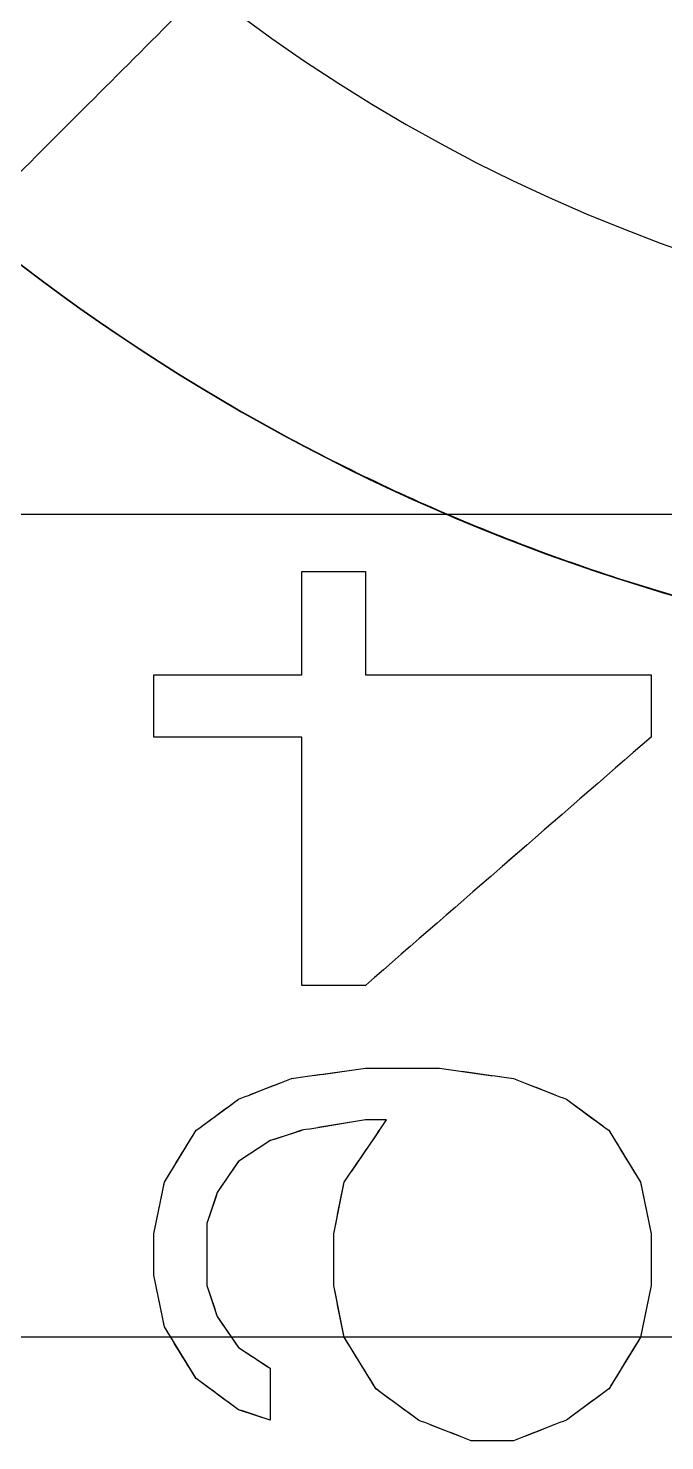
# Model space of a CAD drawing. Header units: centimetres. Extents: x -2.5 to 2.5, y -13.5 to 2.5.
# Drawn here: x 0.6371 to 0.8291, y -0.0312 to 0.3953 of the extents above; entities that cross this region are included whole.
import ezdxf

# ---------------------------------------------------------------- set-up
doc = ezdxf.new("R2010")
doc.units = ezdxf.units.CM
doc.layers.add('Default', color=7, linetype='Continuous', true_color=0x000000)

msp = doc.modelspace()

# ---------------------------------------------------------------- linework, layer by layer
at = {"layer": 'Default'}
for p, q in [((-1.93409, 0.2486, 3.25025), (1.93409, 0.2486, 3.25025)), ((0.71968, 0.2, 2.30316), (0.71968, 0.23125, 2.30316)), ((0.72459, 0.23125, 2.29932), (0.73402, 0.23125, 2.29932)), ((0.72926, 0.23125, 2.30061), (0.72926, 0.23125, 2.29806)), ((0.73883, 0.23125, 2.29798), (0.73883, 0.2, 2.29798)), ((0.71968, 0.21562, 2.30448), (0.71968, 0.21562, 2.30193)), ((0.73883, 0.21562, 2.2993), (0.73883, 0.21562, 2.29674)), ((0.675, 0.18125, 2.31659), (0.675, 0.2, 2.31659)), ((0.69275, 0.2, 2.31017), (0.70265, 0.2, 2.31017)), ((0.69734, 0.2, 2.31155), (0.69734, 0.2, 2.30899)), ((0.77882, 0.2, 2.28666), (0.78756, 0.2, 2.28666)), ((0.78191, 0.2, 2.28831), (0.78191, 0.2, 2.28576)), ((0.825, 0.2, 2.27476), (0.825, 0.18125, 2.27476)), ((0.675, 0.19062, 2.31788), (0.675, 0.19062, 2.31533)), ((0.825, 0.19062, 2.27606), (0.825, 0.19062, 2.2735)), ((0.70266, 0.18125, 2.31149), (0.69275, 0.18125, 2.31149)), ((0.69734, 0.18125, 2.31287), (0.69734, 0.18125, 2.31031)), ((0.71968, 0.12316, 2.30773), (0.71968, 0.17022, 2.30773)), ((0.78758, 0.14868, 2.28999), (0.78005, 0.14212, 2.28999)), ((0.71968, 0.14375, 2.30927), (0.71968, 0.14375, 2.30671)), ((0.78191, 0.14375, 2.29192), (0.78191, 0.14375, 2.28936)), ((0.73404, 0.10625, 2.30714), (0.72457, 0.10625, 2.30714)), ((0.72926, 0.10625, 2.30843), (0.72926, 0.10625, 2.30588)), ((0.74548, 0.08125, 2.30231), (0.75467, 0.08125, 2.30231)), ((0.75, 0.08125, 2.30362), (0.75, 0.08125, 2.30106)), ((0.70386, 0.07318, 2.3137), (0.71323, 0.07685, 2.3137)), ((0.72306, 0.07904, 2.30848), (0.73241, 0.08035, 2.30848)), ((0.72766, 0.07969, 2.30978), (0.72766, 0.07969, 2.30722)), ((0.7679, 0.08031, 2.29605), (0.77693, 0.07905, 2.29605)), ((0.77234, 0.07969, 2.29735), (0.77234, 0.07969, 2.29479)), ((0.70851, 0.075, 2.315), (0.70851, 0.075, 2.31244)), ((0.78702, 0.07675, 2.29062), (0.79602, 0.07322, 2.29062)), ((0.79149, 0.075, 2.29191), (0.79149, 0.075, 2.28936)), ((0.68951, 0.06378, 2.31763), (0.69883, 0.07062, 2.31763)), ((0.80135, 0.0705, 2.28655), (0.8104, 0.06385, 2.28655)), ((0.69415, 0.06719, 2.31892), (0.69415, 0.06719, 2.31636)), ((0.73397, 0.06483, 2.30847), (0.72464, 0.06331, 2.30847)), ((0.72926, 0.06406, 2.30976), (0.72926, 0.06406, 2.30721)), ((0.74521, 0.06562, 2.30497), (0.73883, 0.06562, 2.30497)), ((0.74202, 0.06562, 2.30625), (0.74202, 0.06562, 2.30369)), ((0.80585, 0.06719, 2.28784), (0.80585, 0.06719, 2.28529)), ((0.67849, 0.04737, 2.32074), (0.68748, 0.06203, 2.32074)), ((0.7196, 0.06247, 2.31239), (0.71019, 0.0594, 2.31239)), ((0.71489, 0.06094, 2.31367), (0.71489, 0.06094, 2.31111)), ((0.73468, 0.05015, 2.30603), (0.74307, 0.06248, 2.30603)), ((0.81232, 0.06235, 2.28345), (0.82172, 0.04702, 2.28345)), ((0.70998, 0.0593, 2.315), (0.70066, 0.05321, 2.315)), ((0.70532, 0.05625, 2.31628), (0.70532, 0.05625, 2.31373)), ((0.73883, 0.05625, 2.30734), (0.73883, 0.05625, 2.30478)), ((0.68298, 0.05469, 2.32203), (0.68298, 0.05469, 2.31948)), ((0.70053, 0.05313, 2.31721), (0.69415, 0.04375, 2.31721)), ((0.81702, 0.05469, 2.28474), (0.81702, 0.05469, 2.28219)), ((0.69734, 0.04844, 2.3185), (0.69734, 0.04844, 2.31594)), ((0.675, 0.03125, 2.32261), (0.67819, 0.04687, 2.32261)), ((0.69415, 0.04375, 2.31859), (0.69096, 0.03438, 2.31859)), ((0.72926, 0.03125, 2.30852), (0.73245, 0.04687, 2.30852)), ((0.82181, 0.04687, 2.28177), (0.825, 0.03125, 2.28177)), ((0.6766, 0.03906, 2.3239), (0.6766, 0.03906, 2.32135)), ((0.69255, 0.03906, 2.31988), (0.69255, 0.03906, 2.31732)), ((0.73085, 0.03906, 2.30981), (0.73085, 0.03906, 2.30725)), ((0.8234, 0.03906, 2.28306), (0.8234, 0.03906, 2.28051)), ((0.69096, 0.03438, 2.31916), (0.69096, 0.01563, 2.31916)), ((0.675, 0.01875, 2.32318), (0.675, 0.03125, 2.32318)), ((0.72926, 0.01563, 2.30913), (0.72926, 0.03125, 2.30913)), ((0.825, 0.03125, 2.28146), (0.825, 0.01563, 2.28146)), ((0.675, 0.025, 2.32446), (0.675, 0.025, 2.32191)), ((0.69096, 0.025, 2.32045), (0.69096, 0.025, 2.31789)), ((0.72926, 0.02344, 2.31042), (0.72926, 0.02344, 2.30787)), ((0.825, 0.02344, 2.28275), (0.825, 0.02344, 2.2802)), ((0.67819, 0.00312, 2.32287), (0.675, 0.01875, 2.32287)), ((0.69096, 0.01563, 2.31885), (0.69415, 0.00625, 2.31885)), ((0.73245, 0, 2.30879), (0.72926, 0.01563, 2.30879)), ((0.825, 0.01563, 2.28205), (0.82181, 0, 2.28205)), ((0.6766, 0.01094, 2.32416), (0.6766, 0.01094, 2.3216)), ((0.69255, 0.01094, 2.32014), (0.69255, 0.01094, 2.31758)), ((0.69415, 0.00625, 2.31765), (0.70053, -0.00312, 2.31765)), ((0.73085, 0.00781, 2.31008), (0.73085, 0.00781, 2.30752)), ((0.8234, 0.00781, 2.28334), (0.8234, 0.00781, 2.28078)), ((1.67998, 0, 3.05025), (0.49091, 0, 3.05025)), ((0.68777, -0.0125, 2.32129), (0.67819, 0.00312, 2.32129)), ((0.69734, 0.00156, 2.31893), (0.69734, 0.00156, 2.31638)), ((0.70053, -0.00312, 2.31558), (0.71011, -0.00938, 2.31558)), ((0.74184, -0.01533, 2.30705), (0.73264, -0.00031, 2.30705)), ((0.82129, -0.00085, 2.284), (0.81278, -0.01473, 2.284)), ((0.68298, -0.00469, 2.32258), (0.68298, -0.00469, 2.32002)), ((0.70532, -0.00625, 2.31686), (0.70532, -0.00625, 2.3143)), ((0.73723, -0.00781, 2.30835), (0.73723, -0.00781, 2.30579)), ((0.81702, -0.00781, 2.28529), (0.81702, -0.00781, 2.28274)), ((0.71011, -0.00938, 2.31427), (0.71011, -0.025, 2.31427)), ((0.69907, -0.0208, 2.31841), (0.68926, -0.0136, 2.31841)), ((0.75294, -0.02364, 2.30392), (0.74391, -0.01701, 2.30392)), ((0.69415, -0.01719, 2.3197), (0.69415, -0.01719, 2.31714)), ((0.71011, -0.01719, 2.31556), (0.71011, -0.01719, 2.31301)), ((0.7484, -0.02031, 2.30521), (0.7484, -0.02031, 2.30265)), ((0.8102, -0.01712, 2.28732), (0.80154, -0.02348, 2.28732)), ((0.80585, -0.02031, 2.28861), (0.80585, -0.02031, 2.28605)), ((0.71011, -0.025, 2.31548), (0.70053, -0.02187, 2.31548)), ((0.70532, -0.02344, 2.31677), (0.70532, -0.02344, 2.31421)), ((0.76725, -0.02988, 2.29982), (0.75835, -0.0264, 2.29982)), ((0.76277, -0.02812, 2.30111), (0.76277, -0.02812, 2.29856)), ((0.79592, -0.02639, 2.29152), (0.78713, -0.02983, 2.29152)), ((0.79149, -0.02812, 2.29281), (0.79149, -0.02812, 2.29026)), ((0.78156, -0.03125, 2.29568), (0.77272, -0.03125, 2.29568)), ((0.77713, -0.03125, 2.29697), (0.77713, -0.03125, 2.29441))]:
    msp.add_line(p, q, dxfattribs=at)
for centre, radius, start, end in [((0, 0, -12.2), 2.49969, 270, 90), ((0, 0, -12), 2.15, 0, 180), ((0, 0, -12.2), 2.15, 0, 180), ((0, 0, -12.1), 2.15, 0, 180), ((0, 0, -11.7), 2.03297, 44.41991, 268.90014), ((0, 0, 2.2036), 2.00326, 58.72286, 180), ((0, 0, 2.75025), 2, 0, 180), ((0, 0, 3.20025), 2, 360, 180), ((0, 0, 2.97525), 2, 0, 180), ((0, 0, -3.2), 2, 270, 90), ((0, 0, 2.70025), 1.95, 0, 180), ((0, 0, 3.25025), 1.95, 0, 180), ((0, 0, 2.73315), 1.86542, 0, 180), ((0, 0, -12.2), 1.85, 0, 180), ((0, 0, -12.1), 1.85, 0, 180), ((0, 0, 2.3), 1.82, 0, 180), ((0, 0, 2.28), 1.8, 0, 180), ((0, 0, 1.4), 1.8, 0, 180), ((0, 0, 2.19794), 1.8, 0, 90), ((0, 0, 2.04206), 1.8, 0, 90), ((0, 0, 1.625), 1.775, 270, 90), ((0, 0, 2.2181), 1.775, 270, 90), ((0, 0, 1.77155), 1.775, 270, 90), ((0, 0, 2.2306), 1.775, 270, 89.53141), ((0, 0, -11.7), 1.70861, 55.00316, 268.5991), ((0, 0, -11.7), 1.70861, 55.00316, 268.5991), ((0, 0, -12.2), 1.7, 44.99923, 180), ((0, 0, -11.94995), 1.7, 44.99923, 180), ((0, 0, -3.2), 1.7, 270, 90), ((0, 0, 1.9431), 1.695, 270, 90), ((0, 0, 2.1931), 1.695, 270, 90), ((0, 0, 1.9681), 1.67, 270, 90), ((0, 0, -2.3), 1.6, 304.77777, 235.22229), ((0, 0, -2.85), 1.6, 270, 90), ((0, 0, 1.4), 1.59274, 0, 180), ((0, 0, 1.3), 1.535, 0, 180), ((0, 0, 0.95), 1.535, 0, 180), ((0, 0, 1.6), 1.575, 110.33291, 69.66709), ((0, 0, 0.5), 1.46984, 270, 90), ((0, 0, -2.35), 1.45, 0, 180), ((0, 0, 0.865), 1.45, 0, 180), ((0, 0, 0.50199), 1.45, 0, 90), ((0, 0, 1.4), 1.525, 112.09718, 67.90282), ((1, 0.8, -11.45012), 0.6, 90, 270), ((0, 0, -2.445), 1.355, 0, 180), ((1, 0.8, -11.1), 0.5, 90, 270), ((0, 0, 1.4), 1.3, 118.44817, 61.55183), ((0, 0, 1.425), 1.275, 118.44817, 61.55183), ((0, 0, 1.73153), 1.275, 118.44817, 61.55183), ((0, 0, 2.03806), 1.275, 269.63966, 61.55183), ((0, 0, 2.14311), 1.18149, 118.72297, 61.27703), ((0, 0, 2.0975), 1.03701, 123.79699, 56.20301), ((0, 0, -11.7), 1.70861, 268.5991, 6.72213), ((0, 0, -11.7), 1.70861, 268.5991, 6.72213), ((0, 0, -11.7), 2.03297, 268.90014, 5.64579), ((0, 0, -12.1), 2.15, 180, 0), ((0, 0, 2.73315), 1.86542, 180, 0), ((0, 0, -12.1), 1.85, 180, 0), ((0, 0, 2.3), 1.82, 180, 0), ((0, 0, 2.28), 1.8, 180, 0), ((0, 0, 1.4), 1.8, 180, 0), ((0, 0, 2.98445), 1.77395, 180, 360), ((0, 0, -11.95019), 1.7, 180, 0), ((0, 0, 1.4), 1.59274, 180, 0), ((0, 0, 1.3), 1.535, 180, 0), ((0, 0, 0.95), 1.535, 180, 0), ((0, 0, 0.865), 1.45, 180, 0), ((0, 0, 2.2036), 2.00326, 268.60524, 0), ((0, 0, 2.04206), 1.8, 270, 0), ((0, 0, -12), 2.15, 180, 0), ((0, 0, -12.2), 1.85, 180, 0), ((0, 0, -2.35), 1.45, 180, 0), ((0, 0, -2.445), 1.355, 180, 0), ((0, 0, -2.85), 1.355, 180, 0), ((0, 0, 0.50199), 1.45, 270, 0)]:
    msp.add_arc(centre, radius, start, end, dxfattribs=at)
at = {"layer": 'Default', "extrusion": (0, 0, -1)}
for centre, radius, start, end in [((0, 0, 11.6), 2.13297, 271.09986, 132.77003), ((0, 0, -2.70025), 1.9124, 360, 180), ((0, 0, 0.55), 2, 90, 196.66077), ((0, 0, -2.98445), 1.77395, 0, 180), ((0, 0, 12), 1.85, 0, 180), ((0, 0, -2.12), 1.845, 90, 270), ((0, 0, -2.3), 1.83218, 0, 180), ((0, 0, 0.9), 1.7, 336.13724, 203.86272), ((0, 0, -2.23897), 1.8, 0, 180), ((0, 0, -1.72103), 1.8, 0, 180), ((0, 0, -0.4), 1.7, 350.04092, 189.95908), ((0, 0, -1.9181), 1.775, 90, 270), ((0, 0, -2.2431), 1.775, 92.13728, 270), ((0, 0, -1.6), 1.75, 90, 270), ((0, 0, -1.9431), 1.75, 90, 270), ((0, 0, -2.1931), 1.75, 90, 270), ((0, 0, -2.1), 2, 121.27714, 271.39476), ((0, 0, 2.95), 1.7, 90, 270), ((0, 0, 3.075), 1.7, 90, 270), ((0, 0, -0.5), 1.6, 350.04092, 189.95908), ((0, 0, -2.1681), 1.67, 90, 270), ((0, 0, -2.0681), 1.67, 90, 270), ((0, 0, -1.125), 1.535, 0, 180), ((0, 0, 2.3), 1.45, 0, 180), ((0, 0, 2.325), 1.45, 0, 180), ((0, 0, -0.68349), 1.45, 0, 180), ((0, 0, -1.575), 1.55, 112.09718, 67.90282), ((0, 0, -1.425), 1.55, 112.09718, 67.90282), ((0, 0, -1.5), 1.55, 112.09718, 67.90282), ((-1, 0.8, 11.2), 0.6, 270, 90), ((0, 0, 2.85), 1.355, 0, 180), ((0, 0, 2.6475), 1.355, 0, 180), ((0, 0, -1.4), 1.3, 118.44817, 61.55183), ((0, 0, -2.00843), 1.26818, 116.47047, 63.52954), ((0, 0, -2.12809), 1.21852, 121.26513, 270.36034), ((0, 0, -1.93577), 1.06882, 123.16896, 56.83104), ((0, 0, 2.85), 1.6, 173.07692, 270), ((0, 0, 11.6), 2.13297, 176.89902, 271.09987), ((0, 0, 11.58972), 2.13244, 177.18053, 270), ((0, 0, 12.2), 2.15, 180, 0), ((0, 0, -2.70025), 1.9124, 180, 360), ((0, 0, 12), 1.85, 180, 0), ((0, 0, -2.3), 1.83218, 180, 0), ((0, 0, -1.72103), 1.8, 180, 0), ((0, 0, -2.23897), 1.8, 180, 0), ((0, 0, -1.125), 1.535, 180, 0), ((0, 0, 2.325), 1.45, 180, 0), ((0, 0, -0.68349), 1.45, 180, 0), ((0, 0, 2.6475), 1.355, 180, 0), ((0, 0, -2.19794), 1.8, 180, 270), ((0, 0, 12.2), 1.7, 180, 0), ((0, 0, 2.3), 1.45, 180, 0), ((0, 0, 11.70037), 1.7, 180, 271.4009)]:
    msp.add_arc(centre, radius, start, end, dxfattribs=at)
at = {"layer": 'Default', "extrusion": (6.96334e-05, 1.13654e-14, -1)}
msp.add_arc((0.00081, 0, 11.70025), 1.7, 360, 124.61813, dxfattribs=at)
at = {"layer": 'Default', "extrusion": (1.18574e-07, 1.91766e-06, -1)}
msp.add_arc((0, 0, -2.28494), 1.75239, 93.53521, 86.46481, dxfattribs=at)
at = {"layer": 'Default', "extrusion": (-4.41645e-08, 4.39232e-08, 1)}
msp.add_arc((0, 0, -2.2), 1.7, 304.77777, 235.22229, dxfattribs=at)
at = {"layer": 'Default', "extrusion": (1.79245e-07, -2.7403e-07, -1)}
msp.add_arc((0, 0, -2.05178), 1.0678, 123.13901, 56.86099, dxfattribs=at)
at = {"layer": 'Default', "extrusion": (-1, 0, 0)}
for centre, radius, start, end in [((0, -0.39519, -0.71968), 2.70572, 94.23902, 94.90288), ((0, -0.39259, -0.71968), 2.70568, 94.2391, 94.90297), ((0, -0.39519, -0.675), 2.71721, 93.82472, 94.22106), ((0, -0.39259, -0.675), 2.71717, 93.82478, 94.22114), ((0, -0.39519, -0.71968), 2.70572, 92.2505, 93.84098), ((0, -0.39259, -0.71968), 2.70568, 92.25054, 93.84105), ((0, -0.39519, -0.675), 2.71721, 90.39537, 90.65896), ((0, -0.39259, -0.675), 2.71717, 90.39538, 90.65897), ((0, -0.39519, -0.72926), 2.70316, 90.33119, 90.66239), ((0, -0.39259, -0.72926), 2.70311, 90.33119, 90.6624)]:
    msp.add_arc(centre, radius, start, end, dxfattribs=at)
at = {"layer": 'Default', "extrusion": (0, 1, 0)}
for centre, radius, start, end in [((0, -0.39519, 0.23125), 2.79023, 104.94718, 105.35456), ((0, -0.39259, 0.23125), 2.79019, 104.94744, 105.35482), ((0, -0.39519, 0.2), 2.79265, 103.98726, 104.93396), ((0, -0.39259, 0.2), 2.7926, 103.9875, 104.93422), ((0, -0.39519, 0.2), 2.79265, 105.34096, 107.18264), ((0, -0.39259, 0.2), 2.7926, 105.34122, 107.18294), ((0, -0.39519, 0.08125), 2.79862, 105.30741, 105.78215), ((0, -0.39259, 0.08125), 2.79857, 105.30767, 105.78242)]:
    msp.add_arc(centre, radius, start, end, dxfattribs=at)
at = {"layer": 'Default', "extrusion": (1, 0, 0)}
for centre, radius, start, end in [((0, -0.39519, 0.73883), 2.70056, 85.08772, 85.75286), ((0, -0.39259, 0.73883), 2.70051, 85.08763, 85.75278), ((0, -0.39519, 0.825), 2.67549, 85.71299, 86.11555), ((0, -0.39259, 0.825), 2.67544, 85.71291, 86.11548), ((0, -0.39519, 0.69096), 2.7132, 89.27407, 89.67004), ((0, -0.39259, 0.69096), 2.71315, 89.27406, 89.67003), ((0, -0.39519, 0.825), 2.67549, 89.33076, 89.66539), ((0, -0.39259, 0.825), 2.67544, 89.33075, 89.66538), ((0, -0.39519, 0.71011), 2.70825, 90.19834, 90.52891), ((0, -0.39259, 0.71011), 2.7082, 90.19834, 90.52892)]:
    msp.add_arc(centre, radius, start, end, dxfattribs=at)
at = {"layer": 'Default', "extrusion": (0, -1, 0)}
for centre, radius, start, end in [((0, -0.39519, -0.18125), 2.79393, 75.07304, 76.01928), ((0, -0.39259, -0.18125), 2.79388, 75.07278, 76.01904), ((0, -0.39519, -0.10625), 2.79778, 74.68789, 75.09409), ((0, -0.39259, -0.10625), 2.79774, 74.68763, 75.09383), ((0, -0.39519, -0.06563), 2.79903, 74.55938, 74.69489), ((0, -0.39259, -0.06563), 2.79898, 74.55912, 74.69463), ((0, -0.39519), 2.7998, 75.9415, 78.33859), ((0, -0.39519), 2.6998, 67.41173, 77.69064), ((0, -0.39259), 3.2, 56.79618, 79.47471), ((0, -0.39259), 2.79975, 75.94126, 76.94699), ((0, -0.39519), 2.7998, 74.83457, 75.55516), ((0, -0.39259), 2.79975, 74.83432, 75.55491), ((0, -0.39519), 2.7998, 67.40412, 72.93095), ((0, -0.39259), 2.79975, 67.40359, 72.93066), ((0, -0.39259, 0.03125), 2.79958, 73.74772, 74.01967)]:
    msp.add_arc(centre, radius, start, end, dxfattribs=at)
at = {"layer": 'Default', "extrusion": (0.656524, -0.754305, -2.72557e-11)}
msp.add_arc((0, -0.39519, 0.40491), 2.77037, 74.47964, 76.91801, dxfattribs=at)
at = {"layer": 'Default', "extrusion": (0.656524, -0.754305, -2.71444e-11)}
msp.add_arc((0, -0.39259, 0.40491), 2.77032, 74.47937, 76.91779, dxfattribs=at)
at = {"layer": 'Default', "extrusion": (-0.138532, 0.990358, 5.94776e-10)}
msp.add_arc((0, -0.39519, -0.02188), 2.79971, 104.9107, 105.38897, dxfattribs=at)
at = {"layer": 'Default', "extrusion": (-0.138532, 0.990358, 2.0137e-07)}
msp.add_arc((0, -0.39259, -0.02188), 2.79967, 104.91096, 105.38923, dxfattribs=at)
at = {"layer": 'Default', "extrusion": (0.138532, 0.990358, -1.44645e-09)}
msp.add_arc((0, -0.39519, 0.18591), 2.79362, 105.41515, 105.89563, dxfattribs=at)
at = {"layer": 'Default', "extrusion": (0.138532, 0.990358, 3.55886e-07)}
msp.add_arc((0, -0.39259, 0.18591), 2.79357, 105.41542, 105.8959, dxfattribs=at)
at = {"layer": 'Default', "extrusion": (-0.364692, 0.931128, 2.65776e-09)}
msp.add_arc((0, -0.39519, -0.18855), 2.79344, 104.05712, 104.41977, dxfattribs=at)
at = {"layer": 'Default', "extrusion": (-0.364692, 0.931128, 2.48368e-09)}
msp.add_arc((0, -0.39259, -0.18855), 2.7934, 104.05736, 104.42002, dxfattribs=at)
at = {"layer": 'Default', "extrusion": (0.364692, 0.931128, 2.27252e-09)}
msp.add_arc((0, -0.39519, 0.35848), 2.77676, 104.62393, 104.9897, dxfattribs=at)
at = {"layer": 'Default', "extrusion": (0.364692, 0.931128, 2.92053e-08)}
msp.add_arc((0, -0.39259, 0.35848), 2.77671, 104.62418, 104.98996, dxfattribs=at)
at = {"layer": 'Default', "extrusion": (-0.591909, 0.806005, -1.54796e-09)}
msp.add_arc((0, -0.39519, -0.35672), 2.77698, 102.29484, 102.62951, dxfattribs=at)
at = {"layer": 'Default', "extrusion": (-0.591909, 0.806005, -2.59987e-09)}
msp.add_arc((0, -0.39259, -0.35672), 2.77694, 102.29505, 102.62973, dxfattribs=at)
at = {"layer": 'Default', "extrusion": (0.591909, 0.806005, 6.28977e-10)}
msp.add_arc((0, -0.39519, 0.53114), 2.74896, 102.64625, 102.9848, dxfattribs=at)
at = {"layer": 'Default', "extrusion": (0.591909, 0.806005, 6.30092e-10)}
msp.add_arc((0, -0.39259, 0.53114), 2.74891, 102.64647, 102.98503, dxfattribs=at)
at = {"layer": 'Default', "extrusion": (0.161063, -0.986944, -4.4208e-10)}
msp.add_arc((0, -0.39519, 0.05423), 2.79927, 74.67665, 75.08801, dxfattribs=at)
at = {"layer": 'Default', "extrusion": (0.161063, -0.986944, -3.56036e-08)}
msp.add_arc((0, -0.39259, 0.05423), 2.79923, 74.67639, 75.08776, dxfattribs=at)
at = {"layer": 'Default', "extrusion": (-0.826599, 0.562791, 1.88302e-10)}
msp.add_arc((0, -0.39519, -0.57906), 2.73926, 99.47566, 99.95702, dxfattribs=at)
at = {"layer": 'Default', "extrusion": (-0.826599, 0.562791, 1.86102e-10)}
msp.add_arc((0, -0.39259, -0.57906), 2.73922, 99.47582, 99.95719, dxfattribs=at)
at = {"layer": 'Default', "extrusion": (-0.852654, 0.522477, 4.30624e-10)}
msp.add_arc((0, -0.39519, -0.55377), 2.74449, 98.26041, 98.64718, dxfattribs=at)
at = {"layer": 'Default', "extrusion": (-0.852654, 0.522477, 5.18278e-10)}
msp.add_arc((0, -0.39259, -0.55377), 2.74444, 98.26055, 98.64733, dxfattribs=at)
at = {"layer": 'Default', "extrusion": (0.310281, -0.950645, 8.11915e-10)}
msp.add_arc((0, -0.39519, 0.16389), 2.795, 75.42076, 75.63399, dxfattribs=at)
at = {"layer": 'Default', "extrusion": (0.310281, -0.950645, 6.20156e-10)}
msp.add_arc((0, -0.39259, 0.16389), 2.79495, 75.42051, 75.63374, dxfattribs=at)
at = {"layer": 'Default', "extrusion": (0.852654, 0.522477, 1.96557e-09)}
msp.add_arc((0, -0.39519, 0.72521), 2.70425, 97.88713, 98.27929, dxfattribs=at)
at = {"layer": 'Default', "extrusion": (0.852654, 0.522477, 1.96133e-09)}
msp.add_arc((0, -0.39259, 0.72521), 2.7042, 97.88727, 98.27944, dxfattribs=at)
at = {"layer": 'Default', "extrusion": (0.546622, -0.837379, 2.56097e-09)}
msp.add_arc((0, -0.39519, 0.33844), 2.77927, 76.96012, 77.20196, dxfattribs=at)
at = {"layer": 'Default', "extrusion": (0.546622, -0.837379, -3.58207e-07)}
msp.add_arc((0, -0.39259, 0.33844), 2.77922, 76.9599, 77.20174, dxfattribs=at)
at = {"layer": 'Default', "extrusion": (0.826599, -0.562791, -5.95016e-10)}
msp.add_arc((0, -0.39519, 0.54916), 2.74541, 80.81636, 81.05605, dxfattribs=at)
at = {"layer": 'Default', "extrusion": (0.826599, -0.562791, -5.98267e-10)}
msp.add_arc((0, -0.39259, 0.54916), 2.74537, 80.81621, 81.0559, dxfattribs=at)
at = {"layer": 'Default', "extrusion": (-0.979771, 0.200123, 6.47281e-11)}
msp.add_arc((0, -0.39519, -0.65509), 2.72208, 93.48992, 93.82628, dxfattribs=at)
at = {"layer": 'Default', "extrusion": (-0.979771, 0.200123, 6.3393e-11)}
msp.add_arc((0, -0.39259, -0.65509), 2.72204, 93.48998, 93.82635, dxfattribs=at)
at = {"layer": 'Default', "extrusion": (0.94665, -0.322264, -2.67596e-09)}
msp.add_arc((0, -0.39519, 0.64302), 2.72496, 84.41679, 84.62597, dxfattribs=at)
at = {"layer": 'Default', "extrusion": (0.94665, -0.322264, -2.66563e-09)}
msp.add_arc((0, -0.39259, 0.64302), 2.72491, 84.41669, 84.62588, dxfattribs=at)
at = {"layer": 'Default', "extrusion": (-0.979771, 0.200124, 1.69036e-09)}
msp.add_arc((0, -0.39519, -0.70825), 2.70874, 93.73726, 94.07538, dxfattribs=at)
at = {"layer": 'Default', "extrusion": (-0.979771, 0.200124, 1.69261e-09)}
msp.add_arc((0, -0.39259, -0.70825), 2.70869, 93.73733, 94.07545, dxfattribs=at)
at = {"layer": 'Default', "extrusion": (0.979771, 0.200123, 2.71085e-09)}
msp.add_arc((0, -0.39519, 0.81456), 2.67869, 92.53626, 92.87776, dxfattribs=at)
at = {"layer": 'Default', "extrusion": (0.979771, 0.200123, 2.7002e-09)}
msp.add_arc((0, -0.39259, 0.81456), 2.67864, 92.53631, 92.87781, dxfattribs=at)
at = {"layer": 'Default', "extrusion": (-0.979771, -0.200123, -6.24566e-10)}
msp.add_arc((0, -0.39519, -0.6651), 2.71966, 87.2041, 87.54043, dxfattribs=at)
at = {"layer": 'Default', "extrusion": (-0.979771, -0.200123, -6.15256e-10)}
msp.add_arc((0, -0.39259, -0.6651), 2.71961, 87.20405, 87.54038, dxfattribs=at)
at = {"layer": 'Default', "extrusion": (0.94665, 0.322264, -2.29157e-09)}
msp.add_arc((0, -0.39519, 0.65913), 2.72111, 94.38138, 94.59055, dxfattribs=at)
at = {"layer": 'Default', "extrusion": (0.94665, 0.322264, -2.29205e-09)}
msp.add_arc((0, -0.39259, 0.65913), 2.72106, 94.38146, 94.59063, dxfattribs=at)
at = {"layer": 'Default', "extrusion": (-0.979771, -0.200123, 1.196e-09)}
msp.add_arc((0, -0.39519, -0.71763), 2.70627, 86.89516, 87.23324, dxfattribs=at)
at = {"layer": 'Default', "extrusion": (-0.979771, -0.200123, 1.19191e-09)}
msp.add_arc((0, -0.39259, -0.71763), 2.70622, 86.89511, 87.2332, dxfattribs=at)
at = {"layer": 'Default', "extrusion": (0.979771, -0.200123, -3.70048e-10)}
msp.add_arc((0, -0.39519, 0.80518), 2.68152, 86.14227, 86.48373, dxfattribs=at)
at = {"layer": 'Default', "extrusion": (0.979771, -0.200123, -3.73091e-10)}
msp.add_arc((0, -0.39259, 0.80518), 2.68147, 86.1422, 86.48367, dxfattribs=at)
at = {"layer": 'Default', "extrusion": (0.826599, 0.562791, -1.80968e-09)}
msp.add_arc((0, -0.39519, 0.5773), 2.73964, 98.08894, 98.32859, dxfattribs=at)
at = {"layer": 'Default', "extrusion": (0.826599, 0.562791, 1.60981e-09)}
msp.add_arc((0, -0.39259, 0.5773), 2.73959, 98.08908, 98.32874, dxfattribs=at)
at = {"layer": 'Default', "extrusion": (-0.852653, -0.522477, 4.30601e-10)}
msp.add_arc((0, -0.39519, -0.57989), 2.73909, 82.23667, 82.62336, dxfattribs=at)
at = {"layer": 'Default', "extrusion": (-0.852653, -0.522477, 4.46118e-10)}
msp.add_arc((0, -0.39259, -0.57989), 2.73904, 82.23653, 82.62323, dxfattribs=at)
at = {"layer": 'Default', "extrusion": (0.546623, 0.837379, -7.07178e-09)}
msp.add_arc((0, -0.39519, 0.38031), 2.77385, 102.24513, 102.48692, dxfattribs=at)
at = {"layer": 'Default', "extrusion": (0.546623, 0.837379, -4.91259e-09)}
msp.add_arc((0, -0.39259, 0.38031), 2.7738, 102.24534, 102.48713, dxfattribs=at)
at = {"layer": 'Default', "extrusion": (-0.852653, -0.522477, 1.69057e-10)}
msp.add_arc((0, -0.39519, -0.62452), 2.72926, 81.5509, 81.93963, dxfattribs=at)
at = {"layer": 'Default', "extrusion": (-0.852653, -0.522477, 1.70932e-10)}
msp.add_arc((0, -0.39259, -0.62452), 2.72921, 81.55075, 81.93949, dxfattribs=at)
at = {"layer": 'Default', "extrusion": (0.852653, -0.522477, -1.29377e-09)}
msp.add_arc((0, -0.39519, 0.70072), 2.7107, 80.88592, 81.278, dxfattribs=at)
at = {"layer": 'Default', "extrusion": (0.852653, -0.522477, -3.97178e-09)}
msp.add_arc((0, -0.39259, 0.70072), 2.71065, 80.88576, 81.27784, dxfattribs=at)
at = {"layer": 'Default', "extrusion": (-0.59191, -0.806004, 2.00663e-09)}
msp.add_arc((0, -0.39519, -0.39702), 2.77151, 77.97145, 78.30602, dxfattribs=at)
at = {"layer": 'Default', "extrusion": (-0.591909, -0.806004, 2.07983e-07)}
msp.add_arc((0, -0.39259, -0.39702), 2.77146, 77.97124, 78.30582, dxfattribs=at)
at = {"layer": 'Default', "extrusion": (-0.59191, -0.806004, -7.24586e-10)}
msp.add_arc((0, -0.39519, -0.42662), 2.76711, 76.98521, 77.32158, dxfattribs=at)
at = {"layer": 'Default', "extrusion": (-0.59191, -0.806004, -7.25621e-10)}
msp.add_arc((0, -0.39259, -0.42662), 2.76706, 76.98498, 77.32136, dxfattribs=at)
at = {"layer": 'Default', "extrusion": (0.59191, -0.806004, 9.77267e-10)}
msp.add_arc((0, -0.39519, 0.49336), 2.75599, 76.45632, 76.79478, dxfattribs=at)
at = {"layer": 'Default', "extrusion": (0.59191, -0.806004, 9.69975e-10)}
msp.add_arc((0, -0.39259, 0.49336), 2.75594, 76.45608, 76.79455, dxfattribs=at)
at = {"layer": 'Default', "extrusion": (-0.310281, -0.950645, 4.1182e-09)}
msp.add_arc((0, -0.39519, -0.19657), 2.79289, 75.84868, 76.06167, dxfattribs=at)
at = {"layer": 'Default', "extrusion": (-0.310281, -0.950645, 2.66374e-09)}
msp.add_arc((0, -0.39259, -0.19657), 2.79284, 75.84844, 76.06143, dxfattribs=at)
at = {"layer": 'Default', "extrusion": (-0.364692, -0.931128, 1.6258e-09)}
msp.add_arc((0, -0.39519, -0.25199), 2.78844, 74.84342, 75.20794, dxfattribs=at)
at = {"layer": 'Default', "extrusion": (-0.364692, -0.931128, 1.62922e-09)}
msp.add_arc((0, -0.39259, -0.25199), 2.78839, 74.84316, 75.20768, dxfattribs=at)
at = {"layer": 'Default', "extrusion": (0.364691, -0.931128, -1.73917e-09)}
msp.add_arc((0, -0.39519, 0.31484), 2.78204, 74.67471, 75.04036, dxfattribs=at)
at = {"layer": 'Default', "extrusion": (0.364691, -0.931128, -1.73883e-09)}
msp.add_arc((0, -0.39259, 0.31484), 2.782, 74.67445, 75.0401, dxfattribs=at)
at = {"layer": 'Default'}
for points, degree in [([(0.96578, 1.39903, -11.70019), (0.94436, 1.3978, -11.70019), (0.90172, 1.39308, -11.69991), (0.83771, 1.37888, -11.70002), (0.77537, 1.35768, -11.69999), (0.71506, 1.32941, -11.7), (0.65855, 1.29485, -11.7), (0.60605, 1.25417, -11.7), (0.55849, 1.20808, -11.7), (0.51628, 1.15705, -11.7), (0.47983, 1.10148, -11.7), (0.44988, 1.04256, -11.7), (0.42646, 0.98031, -11.7), (0.41013, 0.91626, -11.7), (0.4009, 0.85048, -11.7), (0.39899, 0.78424, -11.7), (0.40437, 0.71822, -11.7), (0.41703, 0.65299, -11.7), (0.43669, 0.58989, -11.7), (0.46335, 0.52895, -11.7), (0.49635, 0.47168, -11.7), (0.53564, 0.41811, -11.7), (0.58049, 0.36934, -11.7), (0.63041, 0.32579, -11.7), (0.68499, 0.28791, -11.7), (0.74311, 0.25643, -11.7), (0.80472, 0.23138, -11.7), (0.86831, 0.21338, -11.7), (0.93389, 0.20243, -11.7), (0.97786, 0.2, -11.7), (1, 0.2, -11.7)], 3), ([(0.80532, -0.70427, 1.81997), (0.8278, -0.67856, 1.81997), (0.87032, -0.62497, 1.81976), (0.92611, -0.53885, 1.81984), (0.97341, -0.44778, 1.81982), (1.01178, -0.35261, 1.81983), (1.04088, -0.2542, 1.81983), (1.06042, -0.15346, 1.81983), (1.07024, -0.05131, 1.81983), (1.07024, 0.05131, 1.81983), (1.06042, 0.15346, 1.81983), (1.04088, 0.2542, 1.81983), (1.01178, 0.3526, 1.81983), (0.97341, 0.44778, 1.81982), (0.92611, 0.53885, 1.81984), (0.87032, 0.62497, 1.81976), (0.8278, 0.67855, 1.81997), (0.80532, 0.70427, 1.81997)], 3), ([(0.87321, 0.66108, 3.00025), (0.68184, 0.46971, 3.00025), (0.49047, 0.27834, 3.00025)], 2), ([(0.49091, 0.20807, 3.05025), (0.7145, 0.43166, 3.05025), (0.93809, 0.65524, 3.05025)], 2), ([(0.71968, 0.23125, 2.30063), (0.71968, 0.23125, 2.30191), (0.71968, 0.23125, 2.30319)], 2), ([(0.73883, 0.23125, 2.298), (0.73883, 0.23125, 2.29672), (0.73883, 0.23125, 2.29545)], 2), ([(0.675, 0.2, 2.31721), (0.675, 0.2, 2.31593), (0.675, 0.2, 2.31465)], 2), ([(0.71968, 0.2, 2.30569), (0.71968, 0.2, 2.30441), (0.71968, 0.2, 2.30313)], 2), ([(0.73883, 0.2, 2.30051), (0.73883, 0.2, 2.29923), (0.73883, 0.2, 2.29795)], 2), ([(0.825, 0.2, 2.27537), (0.825, 0.2, 2.27409), (0.825, 0.2, 2.27281)], 2), ([(0.675, 0.18125, 2.31597), (0.675, 0.18125, 2.31725), (0.675, 0.18125, 2.31853)], 2), ([(0.71968, 0.18125, 2.30701), (0.71968, 0.18125, 2.30573), (0.71968, 0.18125, 2.30445)], 2), ([(0.825, 0.18125, 2.27415), (0.825, 0.18125, 2.27543), (0.825, 0.18125, 2.27671)], 2), ([(0.71968, 0.10625, 2.311), (0.71968, 0.10625, 2.30972), (0.71968, 0.10625, 2.30845)], 2), ([(0.73883, 0.10625, 2.30583), (0.73883, 0.10625, 2.30455), (0.73883, 0.10625, 2.30328)], 2), ([(0.73883, 0.08125, 2.3067), (0.73883, 0.08125, 2.30542), (0.73883, 0.08125, 2.30414)], 2), ([(0.76117, 0.08125, 2.29793), (0.76117, 0.08125, 2.29921), (0.76117, 0.08125, 2.30048)], 2), ([(0.71649, 0.07812, 2.31281), (0.71649, 0.07812, 2.31153), (0.71649, 0.07812, 2.31025)], 2), ([(0.78351, 0.07812, 2.29161), (0.78351, 0.07812, 2.29288), (0.78351, 0.07812, 2.29416)], 2), ([(0.70053, 0.07187, 2.3146), (0.70053, 0.07187, 2.31588), (0.70053, 0.07187, 2.31716)], 2), ([(0.79947, 0.07187, 2.28708), (0.79947, 0.07187, 2.28835), (0.79947, 0.07187, 2.28963)], 2), ([(0.73883, 0.06562, 2.30457), (0.73883, 0.06562, 2.30585), (0.73883, 0.06562, 2.30712)], 2), ([(0.74521, 0.06562, 2.30537), (0.74521, 0.06562, 2.30409), (0.74521, 0.06562, 2.30281)], 2), ([(0.68777, 0.0625, 2.32066), (0.68777, 0.0625, 2.31938), (0.68777, 0.0625, 2.3181)], 2), ([(0.71968, 0.0625, 2.30981), (0.71968, 0.0625, 2.31109), (0.71968, 0.0625, 2.31237)], 2), ([(0.81223, 0.0625, 2.28347), (0.81223, 0.0625, 2.28475), (0.81223, 0.0625, 2.28603)], 2), ([(0.71011, 0.05937, 2.31241), (0.71011, 0.05937, 2.31369), (0.71011, 0.05937, 2.31497)], 2), ([(0.70053, 0.05313, 2.31759), (0.70053, 0.05313, 2.31631), (0.70053, 0.05313, 2.31503)], 2), ([(0.67819, 0.04687, 2.32082), (0.67819, 0.04687, 2.3221), (0.67819, 0.04687, 2.32338)], 2), ([(0.69415, 0.04375, 2.31684), (0.69415, 0.04375, 2.31812), (0.69415, 0.04375, 2.3194)], 2), ([(0.73245, 0.04687, 2.3067), (0.73245, 0.04687, 2.30798), (0.73245, 0.04687, 2.30925)], 2), ([(0.82181, 0.04687, 2.28343), (0.82181, 0.04687, 2.28215), (0.82181, 0.04687, 2.28087)], 2), ([(0.69096, 0.03438, 2.32035), (0.69096, 0.03438, 2.31907), (0.69096, 0.03438, 2.31779)], 2), ([(0.675, 0.03125, 2.3244), (0.675, 0.03125, 2.32312), (0.675, 0.03125, 2.32184)], 2), ([(0.72926, 0.03125, 2.31034), (0.72926, 0.03125, 2.30906), (0.72926, 0.03125, 2.30779)], 2), ([(0.825, 0.03125, 2.28267), (0.825, 0.03125, 2.2814), (0.825, 0.03125, 2.28012)], 2), ([(0.675, 0.01875, 2.32451), (0.675, 0.01875, 2.32324), (0.675, 0.01875, 2.32196)], 2), ([(0.69096, 0.01563, 2.31796), (0.69096, 0.01563, 2.31924), (0.69096, 0.01563, 2.32052)], 2), ([(0.72926, 0.01563, 2.31048), (0.72926, 0.01563, 2.3092), (0.72926, 0.01563, 2.30792)], 2), ([(0.825, 0.01563, 2.28025), (0.825, 0.01563, 2.28153), (0.825, 0.01563, 2.28281)], 2), ([(0.69415, 0.00625, 2.31719), (0.69415, 0.00625, 2.31847), (0.69415, 0.00625, 2.31974)], 2), ([(0.67819, 0.00312, 2.32378), (0.67819, 0.00312, 2.3225), (0.67819, 0.00312, 2.32123)], 2), ([(0.70053, -0.00312, 2.31555), (0.70053, -0.00312, 2.31683), (0.70053, -0.00312, 2.31811)], 2), ([(0.73245, 0, 2.30966), (0.73245, 0, 2.30838), (0.73245, 0, 2.3071)], 2), ([(0.82181, 0, 2.28128), (0.82181, 0, 2.28256), (0.82181, 0, 2.28384)], 2), ([(0.68777, -0.0125, 2.31879), (0.68777, -0.0125, 2.32007), (0.68777, -0.0125, 2.32135)], 2), ([(0.71011, -0.00938, 2.3156), (0.71011, -0.00938, 2.31432), (0.71011, -0.00938, 2.31304)], 2), ([(0.74202, -0.01563, 2.307), (0.74202, -0.01563, 2.30572), (0.74202, -0.01563, 2.30445)], 2), ([(0.81223, -0.01563, 2.28671), (0.81223, -0.01563, 2.28544), (0.81223, -0.01563, 2.28416)], 2), ([(0.70053, -0.02187, 2.31546), (0.70053, -0.02187, 2.31674), (0.70053, -0.02187, 2.31802)], 2), ([(0.71011, -0.025, 2.31295), (0.71011, -0.025, 2.31422), (0.71011, -0.025, 2.3155)], 2), ([(0.75479, -0.025, 2.30083), (0.75479, -0.025, 2.30211), (0.75479, -0.025, 2.30339)], 2), ([(0.79947, -0.025, 2.28792), (0.79947, -0.025, 2.2892), (0.79947, -0.025, 2.29048)], 2), ([(0.77074, -0.03125, 2.29625), (0.77074, -0.03125, 2.29753), (0.77074, -0.03125, 2.2988)], 2), ([(0.78351, -0.03125, 2.29512), (0.78351, -0.03125, 2.29384), (0.78351, -0.03125, 2.29256)], 2)]:
    msp.add_open_spline(points, degree=degree, dxfattribs=at)

doc.saveas('drawing.dxf')
